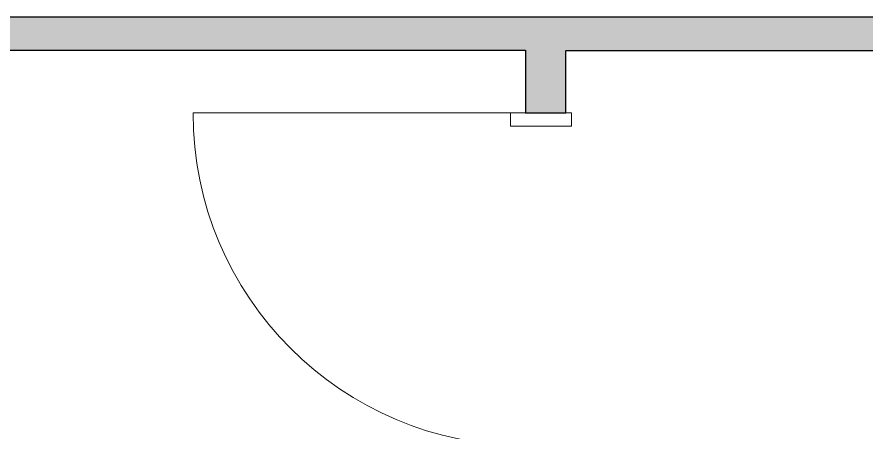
# Model space of a CAD drawing. Header units: millimetres. Extents: x 155927 to 295199, y -4084 to 97293.
# Drawn here: x 182097 to 184676, y 13949 to 15209 of the extents above; entities that cross this region are included whole.
import ezdxf

# ---------------------------------------------------------------- set-up
doc = ezdxf.new("R2010")
doc.units = ezdxf.units.MM
doc.header["$MEASUREMENT"] = 0
for name, color, linetype, lineweight in [('A-DOOR', 4, 'CONTINUOUS', 9), ('A-DOOR-FRAM', 4, 'CONTINUOUS', 18), ('A-WALL-PATT', 7, 'CONTINUOUS', 9), ('I-WALL', 7, 'CONTINUOUS', 9)]:
    doc.layers.add(name, color=color, linetype=linetype, lineweight=lineweight)

msp = doc.modelspace()

# ---------------------------------------------------------------- hatches: boundary and pattern name
at = {"layer": 'A-WALL-PATT'}
for points in [[(180549.8, 15107.6), (183641.8, 15107.6), (183641.8, 15208.6), (175050.8, 15208.6), (175050.8, 15107.6), (179349.1, 15107.6)], [(184151.8, 15106.6), (185650.8, 15106.6), (185650.8, 15208.6), (183763.8, 15208.6), (183763.8, 15106.6), (183765.8, 15106.6)]]:
    msp.add_hatch(color=256, dxfattribs=at).paths.add_polyline_path(points, flags=0)
h = msp.add_hatch(color=256, dxfattribs=at)
h.paths.add_polyline_path([(183763.8, 13505.6), (183763.8, 13907.6), (183641.8, 13907.6), (183641.8, 13505.6)], flags=0)
h.paths.add_polyline_path([(183641.8, 14917.6), (183763.8, 14917.6), (183763.8, 15208.6), (183641.8, 15208.6), (183641.8, 15107.6)], flags=0)

# ---------------------------------------------------------------- linework, layer by layer
at = {"layer": 'A-DOOR'}
msp.add_line((183641.8, 14917.6), (182631.8, 14917.6), dxfattribs=at)
msp.add_arc((183641.8, 14917.6), 1010, 180, 270, dxfattribs=at)
at = {"layer": 'A-DOOR-FRAM', "lineweight": 20}
for p, q in [((183641.8, 14917.6), (183595.8, 14917.6)), ((183595.8, 14917.6), (183595.8, 14877.6)), ((183781.8, 14917.6), (183763.8, 14917.6)), ((183781.8, 14877.6), (183781.8, 14917.6)), ((183595.8, 14877.6), (183781.8, 14877.6))]:
    msp.add_line(p, q, dxfattribs=at)
at = {"layer": 'I-WALL', "lineweight": 30}
for p, q in [((183641.8, 15208.6), (175151.8, 15208.6)), ((183763.8, 15208.6), (183641.8, 15208.6)), ((185650.8, 15208.6), (183763.8, 15208.6)), ((175050.8, 15107.6), (183641.8, 15107.6)), ((183641.8, 15107.6), (183641.8, 14917.6)), ((183763.8, 14917.6), (183763.8, 15106.6)), ((183765.8, 15106.6), (185650.8, 15106.6)), ((183641.8, 14917.6), (183763.8, 14917.6))]:
    msp.add_line(p, q, dxfattribs=at)

doc.saveas('drawing.dxf')
